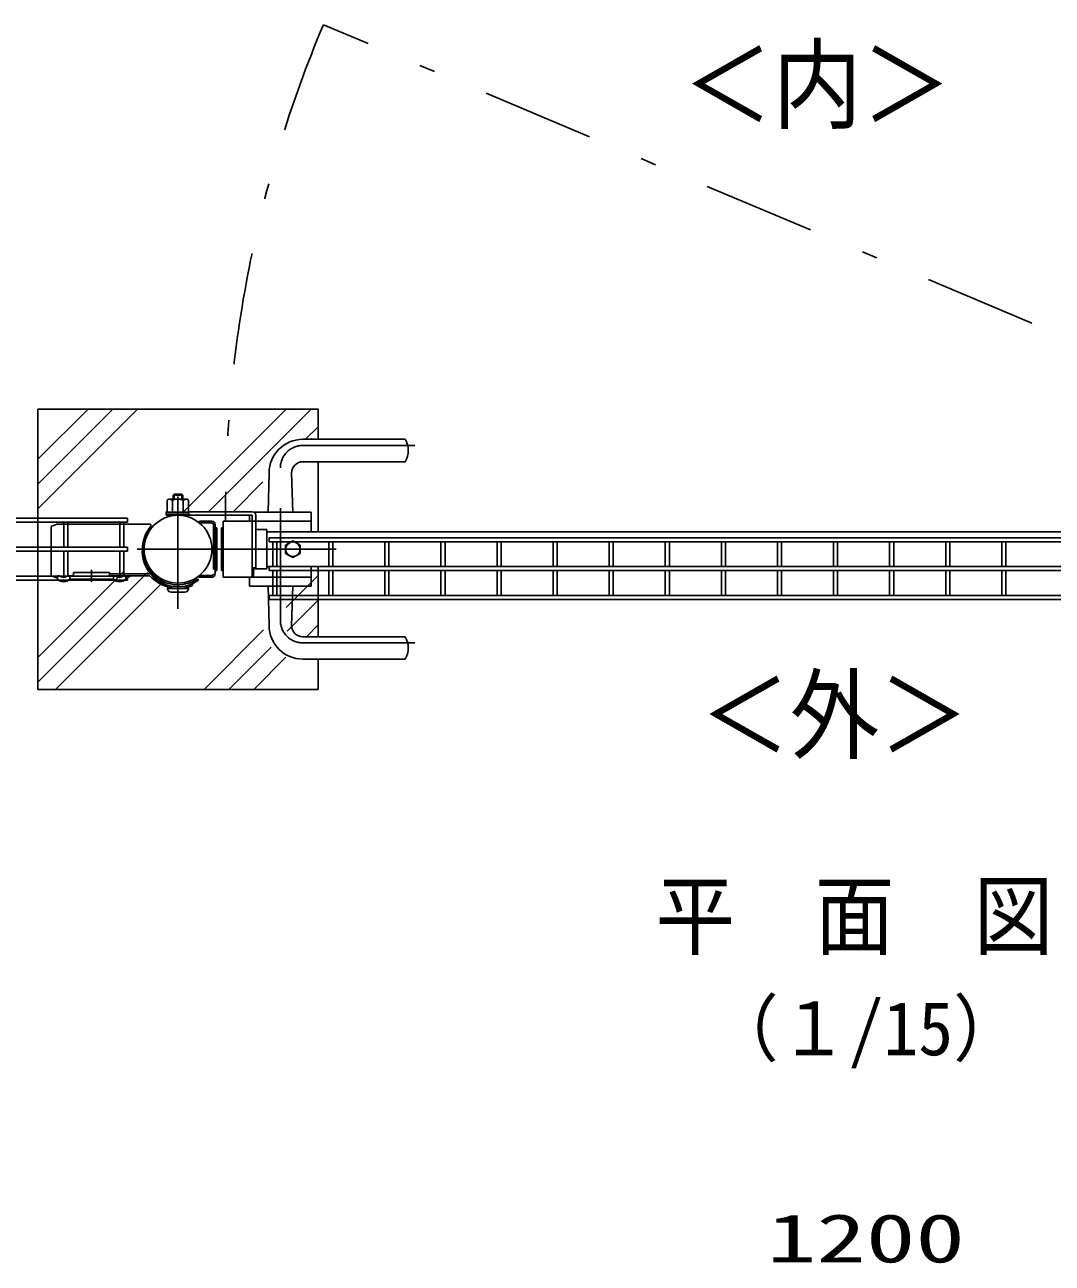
# Model space of a CAD drawing. Units: millimetres, scale not verified. Extents: x -4455 to 4455, y -3150 to 3150.
# Drawn here: x -3043 to -2127, y 895 to 1999 of the extents above; entities that cross this region are included whole.
import ezdxf
from ezdxf.enums import TextEntityAlignment as Align

# ---------------------------------------------------------------- set-up
doc = ezdxf.new("R2010")
doc.units = ezdxf.units.MM
doc.header["$LTSCALE"] = 20
for name, pattern in [('USER1', [10.7, 5, -2.5, 0.7, -2.5]), ('USER2', [0.375, 0.25, -0.125]), ('USER3', [2.7, 2, -0.7])]:
    doc.linetypes.add(name, pattern=pattern)
for name, color, linetype, lineweight in [('0-0_外形線', 7, 'Continuous', 25), ('0-1_寸法線', 4, 'Continuous', 25), ('0-2_0', 3, 'USER2', 25), ('0-5_軸線', 2, 'USER1', 25), ('0-7_丁番', 3, 'Continuous', 25), ('0-8_細線', 2, 'Continuous', 25), ('0-9_隠れ線', 2, 'USER3', 25), ('0-A_ハッチング', 4, 'Continuous', 25), ('0-C_1', 7, 'Continuous', 25), ('0-D_継手', 3, 'Continuous', 25), ('0-E_2', 7, 'Continuous', 25), ('0-F_NER', 30, 'Continuous', 25)]:
    doc.layers.add(name, color=color, linetype=linetype, lineweight=lineweight)
doc.styles.add('ＭＳ ゴシック', font='')
doc.styles.get('ＭＳ ゴシック').set_extended_font_data('MS Gothic')

msp = doc.modelspace()

# ---------------------------------------------------------------- linework, layer by layer
at = {"layer": '0-0_外形線'}
for p, q in [((-3031.33, 1656.63), (-2781.33, 1656.63)), ((-3031.33, 1406.63), (-3031.33, 1656.63)), ((-2781.33, 1656.63), (-2781.33, 1629.63)), ((-2795.08, 1629.63), (-2703.76, 1629.63)), ((-2703.76, 1609.63), (-2795.08, 1609.63)), ((-2781.33, 1609.63), (-2781.33, 1547.13)), ((-2825.08, 1599.63), (-2826.08, 1564.63)), ((-2805.08, 1599.63), (-2804.08, 1564.63)), ((-2842.58, 1561.88), (-2842.58, 1556.63)), ((-2838.44, 1564.63), (-2787.58, 1564.63)), ((-2787.58, 1564.63), (-2787.58, 1547.13)), ((-2887.16, 1556.63), (-2876.16, 1556.63)), ((-2887.16, 1556.63), (-2887.16, 1555.03)), ((-2873.16, 1553.63), (-2873.16, 1509.63)), ((-2873.16, 1550.63), (-2871.56, 1550.63)), ((-2871.56, 1550.63), (-2871.56, 1512.63)), ((-2867.68, 1550.63), (-2866.08, 1550.63)), ((-2867.68, 1550.63), (-2867.68, 1512.63)), ((-2840.08, 1556.63), (-2866.08, 1556.63)), ((-2866.08, 1556.63), (-2866.08, 1506.63)), ((-2866.08, 1550.63), (-2866.08, 1512.63)), ((-2787.58, 1556.63), (-2842.58, 1556.63)), ((-2840.08, 1556.63), (-2840.08, 1506.63)), ((-2827.08, 1549.08), (-2836.88, 1549.08)), ((-2827.08, 1549.08), (-2827.08, 1514.18)), ((-2827.08, 1547.13), (-1813.08, 1547.13)), ((-2810.37, 1535.38), (-2803.88, 1539.13)), ((-2810.37, 1527.88), (-2810.37, 1535.38)), ((-2797.38, 1535.38), (-2803.88, 1539.13)), ((-2797.38, 1527.88), (-2797.38, 1535.38)), ((-2810.37, 1527.88), (-2803.88, 1524.13)), ((-2797.38, 1527.88), (-2803.88, 1524.13)), ((-2827.08, 1514.18), (-2840.08, 1514.18)), ((-2839.08, 1514.18), (-2839.08, 1506.63)), ((-2827.08, 1516.13), (-1813.08, 1516.13)), ((-2787.58, 1498.63), (-2787.58, 1516.13)), ((-2781.33, 1516.13), (-2781.33, 1453.63)), ((-2873.16, 1512.63), (-2871.56, 1512.63)), ((-2867.68, 1512.63), (-2866.08, 1512.63)), ((-2866.08, 1506.63), (-2787.58, 1506.63)), ((-2842.58, 1498.63), (-2842.58, 1506.63)), ((-2842.58, 1498.63), (-2787.58, 1498.63)), ((-2825.08, 1463.63), (-2826.08, 1498.63)), ((-2805.08, 1463.63), (-2804.08, 1498.63)), ((-2703.76, 1453.63), (-2795.08, 1453.63)), ((-2795.08, 1433.63), (-2703.76, 1433.63)), ((-2781.33, 1433.63), (-2781.33, 1406.63)), ((-2781.33, 1406.63), (-3031.33, 1406.63))]:
    msp.add_line(p, q, dxfattribs=at)
msp.add_lwpolyline([(-2887.16, 1508.23), (-2887.16, 1506.63), (-2876.16, 1506.63)], dxfattribs=at)
for centre, radius in [((-2906.33, 1531.63), 30.25), ((-2803.88, 1531.63), 6.5)]:
    msp.add_circle(centre, radius, dxfattribs=at)
for centre, radius, start, end in [((-2795.08, 1599.63), 30, 90, 180), ((-2721.08, 1619.63), 20, 330, 30), ((-2795.08, 1599.63), 10, 90, 180), ((-2876.16, 1553.63), 3, 0, 90), ((-2876.16, 1509.63), 3, 270, 0), ((-2795.08, 1463.63), 30, 180, 270), ((-2795.08, 1463.63), 10, 180, 270), ((-2721.08, 1443.63), 20, 330, 30)]:
    msp.add_arc(centre, radius, start, end, dxfattribs=at)
at = {"layer": '0-2_0', "color": 7, "linetype": 'Continuous'}
for p, q in [((-2915.84, 1496.68), (-2896.81, 1496.68)), ((-2900.36, 1493.42), (-2912.3, 1493.42))]:
    msp.add_line(p, q, dxfattribs=at)
for centre, start, end in [((-2912.3, 1496.98), 184.74641, 270), ((-2900.36, 1496.98), 270, 355.25359)]:
    msp.add_arc(centre, 3.56, start, end, dxfattribs=at)
at = {"layer": '0-5_軸線'}
for p, q in [((-2795.08, 1624.13), (-2690.56, 1624.13)), ((-2815.08, 1468.13), (-2815.08, 1604.13)), ((-2906.33, 1478.54), (-2906.33, 1584.72)), ((-2842.65, 1531.63), (-2970.01, 1531.63)), ((-2795.08, 1448.13), (-2690.56, 1448.13))]:
    msp.add_line(p, q, dxfattribs=at)
for centre, start, end in [((-2795.08, 1604.13), 90, 180), ((-2795.08, 1468.13), 180, 270)]:
    msp.add_arc(centre, 20, start, end, dxfattribs=at)
at = {"layer": '0-7_丁番'}
for p, q in [((-2916.88, 1565.08), (-2916.88, 1561.88)), ((-2916.88, 1565.08), (-2916.01, 1565.08)), ((-2916.88, 1561.88), (-2840.08, 1561.88)), ((-2896.95, 1565.08), (-2840.08, 1565.08)), ((-2840.08, 1515.08), (-2840.08, 1561.88)), ((-2836.88, 1515.08), (-2836.88, 1561.88)), ((-2840.08, 1515.08), (-2836.88, 1515.08))]:
    msp.add_line(p, q, dxfattribs=at)
msp.add_arc((-2840.08, 1561.88), 3.2, 360, 90, dxfattribs=at)
at = {"layer": '0-8_細線'}
msp.add_line((-2921.06, 1531.63), (-2765.35, 1531.63), dxfattribs=at)
at = {"layer": '0-9_隠れ線'}
for p, q in [((-2887.16, 1555.03), (-2876.16, 1555.03)), ((-2874.76, 1553.63), (-2874.76, 1509.63)), ((-2887.16, 1508.23), (-2876.16, 1508.23))]:
    msp.add_line(p, q, dxfattribs=at)
for centre, start, end in [((-2876.16, 1553.63), 0, 90), ((-2876.16, 1509.63), 270, 0)]:
    msp.add_arc(centre, 1.4, start, end, dxfattribs=at)
at = {"layer": '0-A_ハッチング', "linetype": 'USER1'}
msp.add_line((-1750.62, 1567.13), (-2776.73, 1999.26), dxfattribs=at)
at = {"layer": '0-A_ハッチング'}
for p, q in [((-3031.33, 1567.64), (-2942.33, 1656.63)), ((-3031.33, 1589.73), (-2964.43, 1656.63)), ((-3031.33, 1611.83), (-2986.53, 1656.63)), ((-2792.56, 1629.63), (-2781.33, 1640.86)), ((-2857.11, 1565.08), (-2830.56, 1591.63)), ((-3031.33, 1435.05), (-2954.25, 1512.13)), ((-3031.33, 1412.96), (-2933.41, 1510.87)), ((-3015.56, 1406.63), (-2919.66, 1502.53)), ((-2809.87, 1479.74), (-2781.33, 1508.28)), ((-2808.94, 1458.57), (-2781.33, 1486.18)), ((-2882.97, 1406.63), (-2829.98, 1459.63)), ((-2791.78, 1453.63), (-2781.33, 1464.08)), ((-2860.88, 1406.63), (-2823.23, 1444.27)), ((-2838.78, 1406.63), (-2810.1, 1435.31))]:
    msp.add_line(p, q, dxfattribs=at)
for points in [[(-2901.3, 1565.08), (-2867.87, 1598.51), (-2809.75, 1656.63)], [(-2879.2, 1565.08), (-2868.77, 1575.52), (-2787.65, 1656.63)]]:
    msp.add_lwpolyline(points, dxfattribs=at)
at = {"layer": '0-A_ハッチング', "linetype": 'USER1'}
msp.add_arc((-1750.45, 1567.31), 1113.48, 157.17436, 180.54955, dxfattribs=at)
at = {"layer": '0-C_1'}
for p, q in [((-2916.87, 1564.67), (-2916.87, 1562.88)), ((-2916.87, 1564.67), (-2896.62, 1564.67)), ((-2916.87, 1562.88), (-2896.62, 1562.88)), ((-2916.01, 1564.91), (-2916.01, 1564.67)), ((-2911.24, 1565.86), (-2911.24, 1564.67)), ((-2901.72, 1565.87), (-2901.72, 1564.67)), ((-2896.95, 1564.93), (-2896.95, 1564.67)), ((-2896.62, 1564.67), (-2896.62, 1562.88))]:
    msp.add_line(p, q, dxfattribs=at)
at = {"layer": '0-D_継手'}
for p, q in [((-3014.33, 1554.03), (-3019.33, 1552.03)), ((-3019.33, 1508.03), (-3019.33, 1552.03)), ((-2930.54, 1554.03), (-3014.33, 1554.03)), ((-2930.54, 1552.11), (-2930.54, 1554.03)), ((-2983.36, 1502.66), (-2983.36, 1513.41)), ((-3014.33, 1506.03), (-3019.33, 1508.03)), ((-3012.36, 1508.03), (-3013.86, 1508.03)), ((-3013.86, 1508.03), (-3013.86, 1505.03)), ((-3013.86, 1508.03), (-3013.86, 1505.03)), ((-2999.36, 1508.03), (-3004.36, 1508.03)), ((-3002.86, 1508.03), (-3002.86, 1505.03)), ((-3002.86, 1505.03), (-2963.86, 1505.03)), ((-2999.36, 1511.03), (-2967.36, 1511.03)), ((-2999.36, 1508.03), (-2999.36, 1511.03)), ((-2967.36, 1511.03), (-2967.36, 1508.03)), ((-2967.36, 1509.63), (-2930.79, 1509.63)), ((-2967.36, 1508.03), (-2931.39, 1508.03)), ((-2962.36, 1508.03), (-2967.36, 1508.03)), ((-2963.86, 1508.03), (-2963.86, 1505.03)), ((-2954.36, 1508.03), (-2952.86, 1508.03)), ((-2948.47, 1508.03), (-2952.86, 1505.5)), ((-2952.86, 1508.03), (-2952.86, 1505.03)), ((-2888.98, 1505.25), (-2888.06, 1503.94)), ((-2894.12, 1499), (-2892.87, 1501.17))]:
    msp.add_line(p, q, dxfattribs=at)
for centre, radius, start, end in [((-2906.33, 1531.63), 31.71, 139.77274, 303.33446), ((-2906.33, 1530.03), 31.85, 179.99999, 304.99999), ((-3008.36, 1510.13), 7.5, 222.83334, 317.16531), ((-3008.36, 1512.5), 6, 228.18952, 311.8105), ((-2958.36, 1510.13), 7.5, 222.83467, 317.16669), ((-2958.36, 1512.5), 6, 228.18949, 311.8105), ((-2906.33, 1530.03), 33.35, 221.27474, 291.47245)]:
    msp.add_arc(centre, radius, start, end, dxfattribs=at)
at = {"layer": '0-E_2'}
for p, q in [((-2909.81, 1580.6), (-2910.68, 1579.73)), ((-2910.68, 1579.73), (-2910.68, 1576.21)), ((-2901.97, 1579.73), (-2910.68, 1579.73)), ((-2902.85, 1580.6), (-2909.81, 1580.6)), ((-2902.85, 1580.6), (-2901.97, 1579.73)), ((-2901.97, 1579.73), (-2901.97, 1576.21)), ((-2914.73, 1576.21), (-2916.01, 1575.47)), ((-2916.01, 1564.91), (-2916.01, 1575.47)), ((-2898.23, 1576.21), (-2914.73, 1576.21)), ((-2911.24, 1565.86), (-2911.24, 1575.47)), ((-2901.72, 1565.87), (-2901.72, 1575.47)), ((-2898.23, 1576.21), (-2896.95, 1575.47)), ((-2896.95, 1564.93), (-2896.95, 1575.47))]:
    msp.add_line(p, q, dxfattribs=at)
at = {"layer": '0-E_2', "color": 4}
for p, q in [((-2909.81, 1580.6), (-2909.81, 1576.21)), ((-2902.85, 1580.6), (-2902.85, 1576.21))]:
    msp.add_line(p, q, dxfattribs=at)
at = {"layer": '0-E_2'}
for centre, radius, start, end in [((-2914.73, 1567.6), 8.61, 66.12587, 90.00027), ((-2906.49, 1560.47), 15.74, 72.36212, 107.59195), ((-2898.23, 1567.6), 8.61, 90, 113.89252)]:
    msp.add_arc(centre, radius, start, end, dxfattribs=at)
at = {"layer": '0-F_NER'}
for p, q in [((-2951.33, 1559.24), (-3416.33, 1559.24)), ((-2951.33, 1559.24), (-2951.33, 1555.64)), ((-2951.33, 1555.64), (-3416.33, 1555.64)), ((-3008.13, 1533.43), (-3008.13, 1555.64)), ((-3004.53, 1533.43), (-3004.53, 1555.64)), ((-2958.13, 1533.43), (-2958.13, 1555.64)), ((-2954.53, 1533.43), (-2954.53, 1555.64)), ((-1815.08, 1541.94), (-2825.08, 1541.94)), ((-2825.08, 1541.94), (-2825.08, 1538.34)), ((-1815.08, 1538.34), (-2825.08, 1538.34)), ((-2821.88, 1516.13), (-2821.88, 1538.34)), ((-2818.28, 1516.13), (-2818.28, 1538.34)), ((-2771.88, 1516.13), (-2771.88, 1538.34)), ((-2768.28, 1516.13), (-2768.28, 1538.34)), ((-2721.88, 1516.13), (-2721.88, 1538.34)), ((-2718.28, 1516.13), (-2718.28, 1538.34)), ((-2671.88, 1516.13), (-2671.88, 1538.34)), ((-2668.28, 1516.13), (-2668.28, 1538.34)), ((-2621.88, 1516.13), (-2621.88, 1538.34)), ((-2618.28, 1516.13), (-2618.28, 1538.34)), ((-2571.88, 1516.13), (-2571.88, 1538.34)), ((-2568.28, 1516.13), (-2568.28, 1538.34)), ((-2521.88, 1516.13), (-2521.88, 1538.34)), ((-2518.28, 1516.13), (-2518.28, 1538.34)), ((-2471.88, 1516.13), (-2471.88, 1538.34)), ((-2468.28, 1516.13), (-2468.28, 1538.34)), ((-2421.88, 1516.13), (-2421.88, 1538.34)), ((-2418.28, 1516.13), (-2418.28, 1538.34)), ((-2371.88, 1516.13), (-2371.88, 1538.34)), ((-2368.28, 1516.13), (-2368.28, 1538.34)), ((-2321.88, 1516.13), (-2321.88, 1538.34)), ((-2318.28, 1516.13), (-2318.28, 1538.34)), ((-2271.88, 1516.13), (-2271.88, 1538.34)), ((-2268.28, 1516.13), (-2268.28, 1538.34)), ((-2221.88, 1516.13), (-2221.88, 1538.34)), ((-2218.28, 1516.13), (-2218.28, 1538.34)), ((-2171.88, 1516.13), (-2171.88, 1538.34)), ((-2168.28, 1516.13), (-2168.28, 1538.34)), ((-2951.33, 1533.43), (-3416.33, 1533.43)), ((-2951.33, 1529.83), (-3416.33, 1529.83)), ((-3008.13, 1507.62), (-3008.13, 1529.83)), ((-3004.53, 1507.62), (-3004.53, 1529.83)), ((-2958.13, 1507.62), (-2958.13, 1529.83)), ((-2954.53, 1507.62), (-2954.53, 1529.83)), ((-2951.33, 1533.43), (-2951.33, 1529.83)), ((-2951.33, 1507.62), (-3416.33, 1507.62)), ((-2951.33, 1504.02), (-3416.33, 1504.02)), ((-2951.33, 1507.62), (-2951.33, 1504.02)), ((-1815.08, 1512.53), (-2825.08, 1512.53)), ((-2821.88, 1490.32), (-2821.88, 1512.53)), ((-2818.28, 1490.32), (-2818.28, 1512.53)), ((-2771.88, 1490.32), (-2771.88, 1512.53)), ((-2768.28, 1490.32), (-2768.28, 1512.53)), ((-2721.88, 1490.32), (-2721.88, 1512.53)), ((-2718.28, 1490.32), (-2718.28, 1512.53)), ((-2671.88, 1490.32), (-2671.88, 1512.53)), ((-2668.28, 1490.32), (-2668.28, 1512.53)), ((-2621.88, 1490.32), (-2621.88, 1512.53)), ((-2618.28, 1490.32), (-2618.28, 1512.53)), ((-2571.88, 1490.32), (-2571.88, 1512.53)), ((-2568.28, 1490.32), (-2568.28, 1512.53)), ((-2521.88, 1490.32), (-2521.88, 1512.53)), ((-2518.28, 1490.32), (-2518.28, 1512.53)), ((-2471.88, 1490.32), (-2471.88, 1512.53)), ((-2468.28, 1490.32), (-2468.28, 1512.53)), ((-2421.88, 1490.32), (-2421.88, 1512.53)), ((-2418.28, 1490.32), (-2418.28, 1512.53)), ((-2371.88, 1490.32), (-2371.88, 1512.53)), ((-2368.28, 1490.32), (-2368.28, 1512.53)), ((-2321.88, 1490.32), (-2321.88, 1512.53)), ((-2318.28, 1490.32), (-2318.28, 1512.53)), ((-2271.88, 1490.32), (-2271.88, 1512.53)), ((-2268.28, 1490.32), (-2268.28, 1512.53)), ((-2221.88, 1490.32), (-2221.88, 1512.53)), ((-2218.28, 1490.32), (-2218.28, 1512.53)), ((-2171.88, 1490.32), (-2171.88, 1512.53)), ((-2168.28, 1490.32), (-2168.28, 1512.53)), ((-1815.08, 1490.32), (-2825.08, 1490.32)), ((-2825.08, 1490.32), (-2825.08, 1486.72)), ((-1815.08, 1486.72), (-2825.08, 1486.72))]:
    msp.add_line(p, q, dxfattribs=at)
msp.add_lwpolyline([(-1815.08, 1516.13), (-2825.08, 1516.13), (-2825.08, 1512.53)], dxfattribs=at)

# ---------------------------------------------------------------- texts
at = {"layer": '0-0_外形線', "style": 'ＭＳ ゴシック', "width": 0.9}
for s, p in [('＜内＞', (-2456.08, 1893.98)), ('＜外＞', (-2440.64, 1331.92))]:
    msp.add_text(s, height=64.96, dxfattribs=at).set_placement(p, align=Align.BOTTOM_LEFT)
at = {"layer": '0-1_寸法線', "color": 2, "style": 'ＭＳ ゴシック', "width": 1.5}
msp.add_text('1200', height=43.26, dxfattribs=at).set_placement((-2381.33, 882.74), align=Align.BOTTOM_LEFT)
at = {"layer": '0-C_1', "style": 'ＭＳ ゴシック'}
for s, height, width, p in [('平\u3000面\u3000図', 57.77, 0.9, (-2480.52, 1158.72)), ('（１/15）', 48.09, 0.95, (-2433.12, 1065.97))]:
    msp.add_text(s, height=height, dxfattribs=dict(at, width=width)).set_placement(p, align=Align.BOTTOM_LEFT)

doc.saveas('drawing.dxf')
